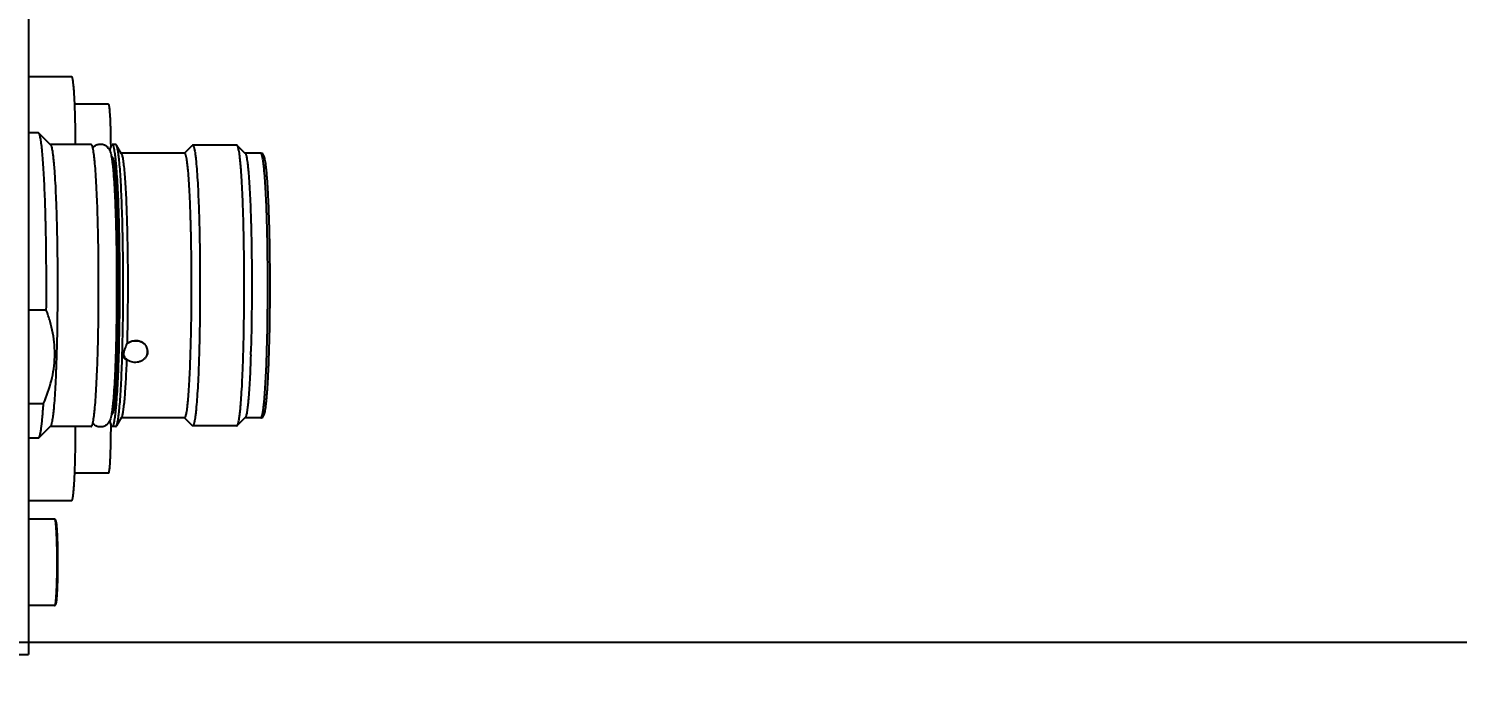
# Model space of a CAD drawing. Header units: millimetres. Extents: x 5828 to 6704, y 123 to 421.
# Drawn here: x 6440.18 to 6447.92, y 299.63 to 303.21 of the extents above; entities that cross this region are included whole.
import ezdxf

# ---------------------------------------------------------------- set-up
doc = ezdxf.new("R2010")
doc.units = ezdxf.units.MM
doc.layers.add('外形图', color=7, linetype='Continuous')
doc.layers.add('尺寸标注', color=7, linetype='Continuous')
doc.styles.add('微软雅黑', font='msyh.ttc', dxfattribs={"height": 1.5})
doc.dimstyles.new('尺寸标注_1_15比例', dxfattribs={"dimtxt": 1.5, "dimasz": 1.25, "dimexe": 0.5, "dimexo": 0.4, "dimgap": 0.5, "dimtad": 1, "dimdec": 1, "dimlfac": 15, "dimdsep": 46, "dimtxsty": '微软雅黑', "dimcen": 0.09, "dimadec": 0, "dimazin": 0, "dimtp": 0.01, "dimtm": 0.01, "dimtfac": 1, "dimtdec": 1, "dimtofl": 0, "dimtmove": 0, "dimatfit": 3, "dimfxl": 1, "dimtolj": 1, "dimarcsym": 0})

# ---------------------------------------------------------------- blocks, each defined once
blk = doc.blocks.new('*D773')
at = {"layer": 'Defpoints', "color": 0}
for p in [(6427.2498, 307.0871), (6427.2498, 299.8871), (6451.6761, 299.8871)]:
    blk.add_point(p, dxfattribs=at)
at = {"layer": '尺寸标注', "color": 0, "lineweight": -2}
for p, q in [((6451.6761, 307.0871), (6451.6761, 319.3456)), ((6427.6498, 307.0871), (6452.1761, 307.0871)), ((6451.6761, 305.8371), (6451.6761, 301.1371)), ((6427.6498, 299.8871), (6452.1761, 299.8871))]:
    blk.add_line(p, q, dxfattribs=at)
at = {"layer": '尺寸标注', "color": 0}
for points in [[(6451.8844, 305.8371), (6451.4677, 305.8371), (6451.6761, 307.0871)], [(6451.4677, 301.1371), (6451.8844, 301.1371), (6451.6761, 299.8871)]]:
    blk.add_solid(points, dxfattribs=at)
at = {"layer": '尺寸标注', "color": 0, "insert": (6450.3965, 314.5562), "char_height": 1.5, "attachment_point": 5, "rotation": 90, "style": '微软雅黑'}
blk.add_mtext('\\A1;\\A1;108±0.05', dxfattribs=at)
blk = doc.blocks.new('*D774')
at = {"layer": 'Defpoints', "color": 0}
for p in [(6436.4498, 308.0871), (6436.4498, 298.8871), (6458.2523, 298.8871)]:
    blk.add_point(p, dxfattribs=at)
at = {"layer": '尺寸标注', "color": 0, "lineweight": -2}
for p, q in [((6436.8498, 308.0871), (6458.7523, 308.0871)), ((6458.2523, 306.8371), (6458.2523, 300.1371)), ((6436.8498, 298.8871), (6458.7523, 298.8871))]:
    blk.add_line(p, q, dxfattribs=at)
at = {"layer": '尺寸标注', "color": 0}
for points in [[(6458.4607, 306.8371), (6458.044, 306.8371), (6458.2523, 308.0871)], [(6458.044, 300.1371), (6458.4607, 300.1371), (6458.2523, 298.8871)]]:
    blk.add_solid(points, dxfattribs=at)
at = {"layer": '尺寸标注', "color": 0, "insert": (6456.9733, 303.4871), "char_height": 1.5, "attachment_point": 5, "rotation": 90, "style": '微软雅黑'}
blk.add_mtext('\\A1;138', dxfattribs=at)

msp = doc.modelspace()

# ---------------------------------------------------------------- linework, layer by layer
at = {"layer": '外形图', "color": 7, "linetype": 'Continuous'}
for p, q in [((6440.1832, 307.1537), (6440.1832, 299.8204)), ((6440.1832, 302.9537), (6440.4152, 302.9537)), ((6440.6149, 302.8037), (6440.4315, 302.8037)), ((6440.2366, 302.6471), (6440.1832, 302.6471)), ((6440.3019, 302.5827), (6440.2389, 302.6459)), ((6440.5229, 302.5837), (6440.3009, 302.5837)), ((6440.656, 302.5837), (6440.636, 302.5837)), ((6440.6863, 302.5341), (6440.6596, 302.5806)), ((6441.0288, 302.5371), (6440.6846, 302.5371)), ((6441.0279, 302.5371), (6441.07, 302.5794)), ((6441.3118, 302.5804), (6441.0721, 302.5804)), ((6441.357, 302.5361), (6441.3139, 302.5794)), ((6441.4416, 302.5371), (6441.356, 302.5371)), ((6440.636, 302.5171), (6440.6325, 302.5171)), ((6440.2793, 301.6867), (6440.1832, 301.6867)), ((6440.6923, 301.4999), (6440.6924, 301.5044)), ((6440.7161, 301.505), (6440.7161, 301.5034)), ((6440.8213, 301.4895), (6440.8228, 301.4895)), ((6440.8283, 301.4621), (6440.8281, 301.4681)), ((6441.1067, 301.4446), (6441.1066, 301.4404)), ((6441.3462, 301.4404), (6441.3464, 301.4446)), ((6440.7136, 301.4214), (6440.7135, 301.4198)), ((6440.8212, 301.4354), (6440.8197, 301.4354)), ((6440.1832, 301.1808), (6440.264, 301.1808)), ((6440.3019, 301.0581), (6440.2389, 300.9949)), ((6440.5229, 301.0571), (6440.3009, 301.0571)), ((6440.636, 301.1237), (6440.6325, 301.1237)), ((6440.656, 301.0571), (6440.636, 301.0571)), ((6440.6863, 301.1067), (6440.6596, 301.0602)), ((6441.0288, 301.1037), (6440.6846, 301.1037)), ((6441.0279, 301.1037), (6441.07, 301.0614)), ((6441.3118, 301.0604), (6441.0721, 301.0604)), ((6441.357, 301.1047), (6441.3139, 301.0614)), ((6441.4416, 301.1037), (6441.356, 301.1037)), ((6440.2366, 300.9937), (6440.1832, 300.9937)), ((6440.6149, 300.8037), (6440.4315, 300.8037)), ((6440.4152, 300.6537), (6440.1832, 300.6537)), ((6440.3239, 300.5537), (6440.1832, 300.5537)), ((6440.3239, 300.0871), (6440.1832, 300.0871)), ((6437.3831, 299.8204), (6440.1832, 299.8204))]:
    msp.add_line(p, q, dxfattribs=at)
for centre, radius, start, end in [((6430.6071, 301.743), 10.0881, 358.2714, 358.61885), ((6440.7457, 301.4611), 0.0506, 195.24039, 197.84371), ((6440.7459, 301.4611), 0.0508, 197.84287, 198.62159), ((6440.9324, 301.3847), 0.2476, 150.66851, 150.9276), ((6440.7755, 301.4627), 0.0544, 29.51105, 30.36317), ((6440.7729, 301.4617), 0.0571, 29.04009, 29.83751), ((6432.4157, 301.7232), 8.6495, 358.15366, 358.26998), ((6432.6696, 301.7255), 8.7219, 358.15415, 358.2695), ((6432.9034, 301.7209), 8.5746, 358.11936, 358.27048), ((6440.7739, 301.4656), 0.0549, 326.55069, 327.34782)]:
    msp.add_arc(centre, radius, start, end, dxfattribs=at)
for points, knots in [([(6440.4152, 302.9537), (6440.4155, 302.9537), (6440.4161, 302.9534), (6440.4167, 302.9527), (6440.4174, 302.9516), (6440.4182, 302.9496), (6440.4192, 302.9465), (6440.4201, 302.9426), (6440.4211, 302.9378), (6440.422, 302.9323), (6440.4233, 302.9232), (6440.4248, 302.9098), (6440.4265, 302.8915), (6440.428, 302.8702), (6440.4295, 302.8461), (6440.4309, 302.8196), (6440.4326, 302.7797), (6440.4342, 302.7254), (6440.4355, 302.6562), (6440.436, 302.6083), (6440.4361, 302.5837)], [0, 0, 0, 0, 0.002879, 0.004848, 0.007283, 0.013697, 0.022282, 0.033083, 0.046109, 0.061349, 0.07878, 0.120087, 0.169706, 0.227226, 0.292157, 0.363941, 0.441958, 0.613935, 0.802128, 1, 1, 1, 1]), ([(6440.6149, 302.8037), (6440.6151, 302.8037), (6440.6155, 302.8035), (6440.6159, 302.8031), (6440.6163, 302.8024), (6440.6168, 302.8011), (6440.6174, 302.7991), (6440.618, 302.7966), (6440.6186, 302.7936), (6440.6192, 302.79), (6440.62, 302.7842), (6440.621, 302.7756), (6440.622, 302.7639), (6440.623, 302.7503), (6440.624, 302.7349), (6440.6248, 302.7179), (6440.6259, 302.6925), (6440.6269, 302.6579), (6440.6277, 302.6139), (6440.6279, 302.5835), (6440.628, 302.5679)], [0, 0, 0, 0, 0.002864, 0.004832, 0.007271, 0.013702, 0.022319, 0.033163, 0.046243, 0.061546, 0.079049, 0.120518, 0.170319, 0.228024, 0.293131, 0.365067, 0.443194, 0.615194, 0.803024, 1, 1, 1, 1]), ([(6440.2389, 302.6459), (6440.2385, 302.6463), (6440.2378, 302.6468), (6440.237, 302.6471), (6440.2366, 302.6471)], [0, 0, 0, 0, 0.54807, 1, 1, 1, 1]), ([(6440.2793, 301.6867), (6440.2798, 301.7444), (6440.2801, 301.8592), (6440.279, 302.0016), (6440.2771, 302.1127), (6440.2753, 302.1919), (6440.2731, 302.2669), (6440.2705, 302.337), (6440.2675, 302.4014), (6440.2642, 302.4594), (6440.2606, 302.5104), (6440.2567, 302.5538), (6440.2532, 302.5849), (6440.2502, 302.6057), (6440.248, 302.6181), (6440.2459, 302.6282), (6440.2437, 302.6362), (6440.2418, 302.6414), (6440.2401, 302.6444), (6440.2393, 302.6455), (6440.2389, 302.6459)], [0, 0, 0, 0, 0.179901, 0.358005, 0.443931, 0.526505, 0.604819, 0.678015, 0.745291, 0.805911, 0.859217, 0.904634, 0.941684, 0.956952, 0.970002, 0.980812, 0.989378, 0.995729, 0.998109, 1, 1, 1, 1]), ([(6440.3019, 302.5827), (6440.3024, 302.5822), (6440.3034, 302.5809), (6440.3046, 302.5784), (6440.3059, 302.5752), (6440.3076, 302.5694), (6440.3098, 302.5602), (6440.3122, 302.5469), (6440.3145, 302.5307), (6440.3168, 302.5116), (6440.3191, 302.4897), (6440.3213, 302.4651), (6440.3234, 302.4378), (6440.3261, 302.3966), (6440.3293, 302.3394), (6440.3325, 302.2646), (6440.3351, 302.1826), (6440.3372, 302.0948), (6440.3387, 302.0024), (6440.3396, 301.9072), (6440.34, 301.7787), (6440.3388, 301.6224), (6440.3362, 301.4985), (6440.3344, 301.4387)], [0, 0, 0, 0, 0.001826, 0.004223, 0.007232, 0.010871, 0.020067, 0.031828, 0.046129, 0.062927, 0.082159, 0.103753, 0.127624, 0.153679, 0.211911, 0.277517, 0.349436, 0.426505, 0.507475, 0.591035, 0.675828, 0.843616, 1, 1, 1, 1]), ([(6440.5575, 301.4387), (6440.5593, 301.5001), (6440.5613, 301.5941), (6440.5626, 301.7213), (6440.5629, 301.8204), (6440.5626, 301.9195), (6440.5616, 302.0168), (6440.5599, 302.1109), (6440.5577, 302.1999), (6440.5548, 302.2825), (6440.5514, 302.3571), (6440.5476, 302.4226), (6440.5439, 302.4709), (6440.5407, 302.5041), (6440.5383, 302.5247), (6440.5359, 302.5422), (6440.5338, 302.5549), (6440.532, 302.5635), (6440.5308, 302.5688), (6440.5295, 302.5733), (6440.5282, 302.577), (6440.5269, 302.5799), (6440.5257, 302.582), (6440.5244, 302.5833), (6440.5233, 302.5837), (6440.5229, 302.5837)], [0, 0, 0, 0, 0.160262, 0.245496, 0.332209, 0.418922, 0.504156, 0.586456, 0.664419, 0.736717, 0.80212, 0.859518, 0.907944, 0.928535, 0.946596, 0.962056, 0.974862, 0.980258, 0.984981, 0.98903, 0.992413, 0.995142, 0.99725, 0.998808, 1, 1, 1, 1]), ([(6440.5312, 302.5666), (6440.5343, 302.5706), (6440.5426, 302.5786), (6440.5593, 302.5866), (6440.5794, 302.588), (6440.5977, 302.5819), (6440.6107, 302.5717), (6440.6201, 302.5593), (6440.626, 302.5457), (6440.63, 302.5304), (6440.6331, 302.5146), (6440.6358, 302.4967), (6440.6383, 302.476), (6440.6408, 302.4525), (6440.644, 302.4155), (6440.6476, 302.3623), (6440.6513, 302.291), (6440.6544, 302.2106), (6440.657, 302.1225), (6440.6588, 302.0286), (6440.66, 301.9305), (6440.6604, 301.8303), (6440.6601, 301.7299), (6440.6591, 301.6313), (6440.6574, 301.5364), (6440.6557, 301.4746), (6440.6548, 301.4446)], [0, 0, 0, 0, 0.012464, 0.027873, 0.044478, 0.060522, 0.074176, 0.084411, 0.098423, 0.110309, 0.123135, 0.137863, 0.154833, 0.174158, 0.195847, 0.246103, 0.304885, 0.371161, 0.443689, 0.521075, 0.601817, 0.684336, 0.767014, 0.848232, 0.926401, 1, 1, 1, 1]), ([(6440.6242, 302.5494), (6440.6247, 302.5521), (6440.6255, 302.5571), (6440.627, 302.5641), (6440.6284, 302.57), (6440.6299, 302.5748), (6440.6312, 302.5782), (6440.6322, 302.5803), (6440.6334, 302.5822), (6440.6348, 302.5837), (6440.636, 302.5837)], [0, 0, 0, 0, 0.218347, 0.409255, 0.572657, 0.708646, 0.817598, 0.862229, 0.900564, 1, 1, 1, 1]), ([(6440.636, 302.5837), (6440.6365, 302.5837), (6440.6375, 302.5833), (6440.6388, 302.582), (6440.6401, 302.5799), (6440.6414, 302.577), (6440.6427, 302.5733), (6440.6439, 302.5688), (6440.6452, 302.5635), (6440.647, 302.5549), (6440.6491, 302.5422), (6440.6515, 302.5247), (6440.6539, 302.5041), (6440.6571, 302.4709), (6440.6608, 302.4226), (6440.6646, 302.3571), (6440.668, 302.2825), (6440.6708, 302.1999), (6440.6731, 302.1109), (6440.6748, 302.0168), (6440.6758, 301.9195), (6440.6761, 301.8204), (6440.6758, 301.7213), (6440.6745, 301.5941), (6440.6725, 301.5001), (6440.6706, 301.4387)], [0, 0, 0, 0, 0.001192, 0.00275, 0.004858, 0.007587, 0.01097, 0.015019, 0.019742, 0.025138, 0.037944, 0.053404, 0.071465, 0.092056, 0.140482, 0.19788, 0.263283, 0.335581, 0.413544, 0.495844, 0.581078, 0.667791, 0.754504, 0.839738, 1, 1, 1, 1]), ([(6440.6596, 302.5806), (6440.6594, 302.5811), (6440.6588, 302.5819), (6440.6579, 302.5829), (6440.657, 302.5836), (6440.6563, 302.5837), (6440.656, 302.5837)], [0, 0, 0, 0, 0.329812, 0.59756, 0.814182, 1, 1, 1, 1]), ([(6440.6924, 301.5044), (6440.6938, 301.562), (6440.6957, 301.68), (6440.6963, 301.8577), (6440.695, 302.0062), (6440.6928, 302.1214), (6440.6907, 302.2022), (6440.6881, 302.2776), (6440.6851, 302.3465), (6440.6817, 302.4079), (6440.6779, 302.461), (6440.6744, 302.4997), (6440.6713, 302.5259), (6440.6691, 302.5419), (6440.6669, 302.5553), (6440.6646, 302.5661), (6440.6626, 302.5735), (6440.6609, 302.578), (6440.6601, 302.5798), (6440.6596, 302.5806)], [0, 0, 0, 0, 0.16043, 0.32834, 0.494263, 0.573537, 0.648845, 0.719124, 0.783382, 0.840715, 0.89032, 0.93151, 0.948772, 0.963733, 0.976351, 0.986597, 0.994464, 0.997517, 1, 1, 1, 1]), ([(6440.6863, 302.5341), (6440.6867, 302.5334), (6440.6876, 302.5317), (6440.6892, 302.5273), (6440.6911, 302.5203), (6440.6932, 302.5099), (6440.6954, 302.497), (6440.6974, 302.4816), (6440.7003, 302.4564), (6440.7037, 302.4192), (6440.7073, 302.368), (6440.7105, 302.309), (6440.7133, 302.2427), (6440.7158, 302.1703), (6440.7177, 302.0928), (6440.7197, 301.9826), (6440.7208, 301.841), (6440.72, 301.6722), (6440.718, 301.5604), (6440.7166, 301.506)], [0, 0, 0, 0, 0.002479, 0.005535, 0.013428, 0.023727, 0.036424, 0.051488, 0.068874, 0.11037, 0.160339, 0.218067, 0.282722, 0.353368, 0.42898, 0.508459, 0.674353, 0.84143, 1, 1, 1, 1]), ([(6441.0613, 301.4621), (6441.0631, 301.5197), (6441.0655, 301.6391), (6441.0666, 301.7898), (6441.0661, 301.9134), (6441.0652, 302.0048), (6441.0636, 302.0931), (6441.0615, 302.1767), (6441.0588, 302.2542), (6441.0557, 302.3243), (6441.0521, 302.3858), (6441.0486, 302.4311), (6441.0456, 302.4623), (6441.0434, 302.4816), (6441.0411, 302.4981), (6441.0391, 302.51), (6441.0374, 302.5181), (6441.0362, 302.5231), (6441.0351, 302.5273), (6441.0339, 302.5307), (6441.0327, 302.5334), (6441.0315, 302.5354), (6441.0303, 302.5367), (6441.0293, 302.5371), (6441.0288, 302.5371)], [0, 0, 0, 0, 0.160262, 0.332208, 0.418921, 0.504155, 0.586455, 0.664418, 0.736716, 0.802119, 0.859517, 0.907944, 0.928535, 0.946595, 0.962056, 0.974862, 0.980258, 0.98498, 0.98903, 0.992412, 0.995142, 0.99725, 0.998808, 1, 1, 1, 1]), ([(6441.07, 302.5794), (6441.0703, 302.5797), (6441.071, 302.5802), (6441.0718, 302.5804), (6441.0721, 302.5804)], [0, 0, 0, 0, 0.548072, 1, 1, 1, 1]), ([(6441.0721, 302.5804), (6441.0726, 302.5804), (6441.0736, 302.58), (6441.0749, 302.5787), (6441.0762, 302.5766), (6441.0774, 302.5737), (6441.0787, 302.5701), (6441.0799, 302.5656), (6441.0812, 302.5604), (6441.083, 302.5519), (6441.0851, 302.5393), (6441.0875, 302.5219), (6441.0898, 302.5015), (6441.093, 302.4687), (6441.0967, 302.4209), (6441.1005, 302.3561), (6441.1038, 302.2821), (6441.1067, 302.2003), (6441.109, 302.1121), (6441.1106, 302.0189), (6441.1116, 301.9223), (6441.112, 301.824), (6441.1117, 301.7256), (6441.1104, 301.5992), (6441.1085, 301.5057), (6441.1067, 301.4446)], [0, 0, 0, 0, 0.001192, 0.00275, 0.004854, 0.007578, 0.010954, 0.014995, 0.019707, 0.025091, 0.037868, 0.053295, 0.071316, 0.091863, 0.140191, 0.197483, 0.262779, 0.334979, 0.412861, 0.495108, 0.580324, 0.667066, 0.753862, 0.83924, 1, 1, 1, 1]), ([(6441.3139, 302.5794), (6441.3136, 302.5797), (6441.3129, 302.5802), (6441.3121, 302.5804), (6441.3118, 302.5804)], [0, 0, 0, 0, 0.548073, 1, 1, 1, 1]), ([(6441.3464, 301.4446), (6441.3481, 301.5041), (6441.3507, 301.6272), (6441.3518, 301.7825), (6441.3514, 301.9101), (6441.3505, 302.0046), (6441.349, 302.0961), (6441.3469, 302.1832), (6441.3442, 302.2644), (6441.341, 302.3384), (6441.3379, 302.3951), (6441.3352, 302.4359), (6441.3331, 302.4629), (6441.3309, 302.4873), (6441.3287, 302.509), (6441.3264, 302.5279), (6441.324, 302.544), (6441.3217, 302.5571), (6441.3195, 302.5662), (6441.3178, 302.5719), (6441.3165, 302.5751), (6441.3153, 302.5776), (6441.3144, 302.5789), (6441.3139, 302.5794)], [0, 0, 0, 0, 0.156862, 0.324869, 0.40969, 0.493233, 0.574153, 0.651144, 0.722969, 0.788472, 0.846602, 0.872608, 0.896433, 0.917985, 0.937179, 0.953944, 0.968218, 0.979958, 0.989138, 0.992772, 0.995778, 0.998173, 1, 1, 1, 1]), ([(6441.357, 302.5361), (6441.3575, 302.5356), (6441.3584, 302.5344), (6441.3595, 302.532), (6441.3607, 302.529), (6441.3624, 302.5236), (6441.3644, 302.515), (6441.3666, 302.5025), (6441.3689, 302.4873), (6441.371, 302.4694), (6441.3731, 302.4488), (6441.376, 302.4164), (6441.3793, 302.3699), (6441.3827, 302.3076), (6441.3857, 302.2375), (6441.3882, 302.1605), (6441.3902, 302.078), (6441.3916, 301.9913), (6441.3924, 301.9018), (6441.3927, 301.7812), (6441.3917, 301.6345), (6441.3892, 301.5182), (6441.3875, 301.4621)], [0, 0, 0, 0, 0.001826, 0.004223, 0.007232, 0.010871, 0.020067, 0.031828, 0.046129, 0.062927, 0.082159, 0.103753, 0.153678, 0.211911, 0.277516, 0.349435, 0.426504, 0.507475, 0.591034, 0.675828, 0.843616, 1, 1, 1, 1]), ([(6441.4868, 301.4683), (6441.4885, 301.5251), (6441.491, 301.6427), (6441.492, 301.7911), (6441.4915, 301.9129), (6441.4906, 302.0029), (6441.4891, 302.0898), (6441.4869, 302.1721), (6441.4843, 302.2483), (6441.4816, 302.3075), (6441.4792, 302.3508), (6441.4773, 302.38), (6441.4753, 302.4068), (6441.4733, 302.4312), (6441.4712, 302.4529), (6441.469, 302.4721), (6441.4667, 302.4885), (6441.4643, 302.5023), (6441.4618, 302.5136), (6441.4594, 302.5216), (6441.4568, 302.5272), (6441.454, 302.5314), (6441.4502, 302.5347), (6441.4458, 302.5367), (6441.443, 302.5371), (6441.4416, 302.5371)], [0, 0, 0, 0, 0.157709, 0.326886, 0.412183, 0.496005, 0.57692, 0.653544, 0.724574, 0.788807, 0.818034, 0.84517, 0.870107, 0.892748, 0.913013, 0.930839, 0.946195, 0.959096, 0.969666, 0.978329, 0.982339, 0.986706, 0.992367, 0.995993, 1, 1, 1, 1]), ([(6441.4741, 301.4621), (6441.4758, 301.5197), (6441.4783, 301.6391), (6441.4793, 301.7898), (6441.4789, 301.9134), (6441.478, 302.0048), (6441.4764, 302.0931), (6441.4743, 302.1767), (6441.4716, 302.2542), (6441.4684, 302.3243), (6441.4648, 302.3858), (6441.4614, 302.4311), (6441.4583, 302.4623), (6441.4561, 302.4816), (6441.4539, 302.4981), (6441.4519, 302.51), (6441.4502, 302.5181), (6441.449, 302.5231), (6441.4478, 302.5273), (6441.4466, 302.5307), (6441.4454, 302.5334), (6441.4442, 302.5354), (6441.443, 302.5367), (6441.442, 302.5371), (6441.4416, 302.5371)], [0, 0, 0, 0, 0.160262, 0.332208, 0.418921, 0.504155, 0.586455, 0.664418, 0.736716, 0.802119, 0.859517, 0.907944, 0.928535, 0.946595, 0.962056, 0.974862, 0.980258, 0.98498, 0.98903, 0.992412, 0.995142, 0.99725, 0.998808, 1, 1, 1, 1]), ([(6440.6676, 301.4721), (6440.6693, 301.5281), (6440.6717, 301.6442), (6440.6727, 301.7906), (6440.6723, 301.9108), (6440.6714, 301.9997), (6440.6699, 302.0855), (6440.6678, 302.1668), (6440.6652, 302.2421), (6440.6621, 302.3102), (6440.6586, 302.37), (6440.6553, 302.4141), (6440.6523, 302.4443), (6440.6502, 302.4631), (6440.648, 302.4792), (6440.646, 302.4908), (6440.6444, 302.4986), (6440.6432, 302.5035), (6440.6421, 302.5076), (6440.6409, 302.5109), (6440.6398, 302.5135), (6440.6386, 302.5155), (6440.6374, 302.5167), (6440.6365, 302.5171), (6440.636, 302.5171)], [0, 0, 0, 0, 0.160262, 0.332208, 0.418921, 0.504155, 0.586455, 0.664418, 0.736716, 0.802119, 0.859517, 0.907944, 0.928535, 0.946595, 0.962056, 0.974862, 0.980258, 0.98498, 0.98903, 0.992412, 0.995142, 0.99725, 0.998808, 1, 1, 1, 1]), ([(6440.3249, 301.4337), (6440.3256, 301.4552), (6440.3244, 301.4983), (6440.3158, 301.5624), (6440.3007, 301.6255), (6440.2869, 301.6665), (6440.2793, 301.6867)], [0, 0, 0, 0, 0.249495, 0.498923, 0.748943, 1, 1, 1, 1]), ([(6440.7161, 301.505), (6440.72, 301.5082), (6440.7286, 301.5137), (6440.7431, 301.5192), (6440.7586, 301.5217), (6440.7742, 301.5211), (6440.7892, 301.5174), (6440.8027, 301.5109), (6440.8142, 301.5018), (6440.8201, 301.4942), (6440.8224, 301.4902)], [0, 0, 0, 0, 0.125161, 0.253204, 0.382691, 0.511932, 0.639279, 0.763421, 0.883637, 1, 1, 1, 1]), ([(6440.7166, 301.506), (6440.7205, 301.5092), (6440.7291, 301.5148), (6440.7436, 301.5204), (6440.759, 301.5229), (6440.7745, 301.5222), (6440.7894, 301.5183), (6440.8029, 301.5115), (6440.8142, 301.502), (6440.8201, 301.4943), (6440.8224, 301.4901)], [0, 0, 0, 0, 0.125551, 0.253186, 0.381712, 0.509926, 0.636699, 0.761057, 0.882273, 1, 1, 1, 1]), ([(6440.6548, 301.4446), (6440.6539, 301.4164), (6440.6519, 301.3632), (6440.6482, 301.2886), (6440.6446, 301.2328), (6440.6413, 301.1939), (6440.6388, 301.1692), (6440.6363, 301.1476), (6440.6335, 301.1288), (6440.6305, 301.1123), (6440.6265, 301.0967), (6440.6209, 301.083), (6440.612, 301.0704), (6440.5993, 301.0598), (6440.581, 301.053), (6440.5604, 301.0539), (6440.5431, 301.0618), (6440.5345, 301.07), (6440.5312, 301.0741)], [0, 0, 0, 0, 0.17972, 0.33956, 0.47653, 0.535721, 0.588484, 0.634807, 0.674935, 0.709675, 0.741365, 0.777545, 0.803605, 0.838913, 0.881208, 0.925425, 0.966658, 1, 1, 1, 1]), ([(6440.636, 301.1237), (6440.6365, 301.1237), (6440.6374, 301.1241), (6440.6386, 301.1253), (6440.6398, 301.1273), (6440.6409, 301.1299), (6440.6421, 301.1333), (6440.6432, 301.1373), (6440.6444, 301.1422), (6440.646, 301.15), (6440.648, 301.1616), (6440.6502, 301.1777), (6440.6523, 301.1965), (6440.6553, 301.2268), (6440.6586, 301.2708), (6440.6621, 301.3306), (6440.6652, 301.3987), (6440.6669, 301.4468), (6440.6676, 301.4721)], [0, 0, 0, 0, 0.003552, 0.008196, 0.014477, 0.02261, 0.03269, 0.044757, 0.058829, 0.074909, 0.113069, 0.159141, 0.21296, 0.274319, 0.418624, 0.589666, 0.78456, 1, 1, 1, 1]), ([(6440.7161, 301.5034), (6440.7113, 301.4945), (6440.7047, 301.4802), (6440.6993, 301.4627), (6440.6973, 301.4522), (6440.6968, 301.447), (6440.6967, 301.4445)], [0, 0, 0, 0, 0.488095, 0.750057, 0.879274, 1, 1, 1, 1]), ([(6440.6967, 301.4445), (6440.6967, 301.444), (6440.6967, 301.4421), (6440.6968, 301.4402), (6440.6969, 301.4388)], [0, 0, 0, 0, 0.262585, 1, 1, 1, 1]), ([(6440.7136, 301.4214), (6440.71, 301.4246), (6440.7036, 301.4318), (6440.6992, 301.4404), (6440.6977, 301.4449)], [0, 0, 0, 0, 0.507335, 1, 1, 1, 1]), ([(6440.8281, 301.4681), (6440.8286, 301.4625), (6440.8276, 301.4509), (6440.8228, 301.4402), (6440.8197, 301.4354)], [0, 0, 0, 0, 0.493381, 1, 1, 1, 1]), ([(6440.8201, 301.436), (6440.8226, 301.4399), (6440.8266, 301.4483), (6440.8282, 301.4575), (6440.8283, 301.4621)], [0, 0, 0, 0, 0.503734, 1, 1, 1, 1]), ([(6440.8281, 301.4681), (6440.8278, 301.4718), (6440.8263, 301.4792), (6440.8232, 301.4862), (6440.8213, 301.4895)], [0, 0, 0, 0, 0.495326, 1, 1, 1, 1]), ([(6441.0288, 301.1037), (6441.0293, 301.1037), (6441.0302, 301.1041), (6441.0314, 301.1053), (6441.0326, 301.1072), (6441.0343, 301.111), (6441.0363, 301.1176), (6441.0381, 301.1255), (6441.0395, 301.1332), (6441.0411, 301.1427), (6441.043, 301.1563), (6441.0452, 301.1746), (6441.0481, 301.2042), (6441.0515, 301.2472), (6441.0551, 301.3057), (6441.0582, 301.3725), (6441.06, 301.4197), (6441.0608, 301.4445)], [0, 0, 0, 0, 0.003623, 0.008311, 0.014609, 0.022738, 0.044818, 0.074858, 0.092873, 0.112874, 0.158774, 0.212409, 0.273586, 0.417595, 0.58855, 0.783728, 1, 1, 1, 1]), ([(6441.387, 301.4445), (6441.3862, 301.4209), (6441.3846, 301.3759), (6441.3816, 301.3119), (6441.3783, 301.2554), (6441.3751, 301.2133), (6441.3723, 301.1839), (6441.3703, 301.1653), (6441.3682, 301.1491), (6441.3661, 301.1353), (6441.364, 301.124), (6441.3621, 301.1162), (6441.3605, 301.1112), (6441.3594, 301.1085), (6441.3583, 301.1063), (6441.3575, 301.1052), (6441.357, 301.1047)], [0, 0, 0, 0, 0.206968, 0.394986, 0.561341, 0.703646, 0.765135, 0.819889, 0.867723, 0.908487, 0.942071, 0.968424, 0.978903, 0.987612, 0.994605, 1, 1, 1, 1]), ([(6441.4416, 301.1037), (6441.443, 301.1037), (6441.4458, 301.1041), (6441.4503, 301.1061), (6441.454, 301.1094), (6441.4568, 301.1137), (6441.4594, 301.1193), (6441.4619, 301.1273), (6441.4644, 301.1387), (6441.4667, 301.1525), (6441.469, 301.169), (6441.4712, 301.1882), (6441.4733, 301.2101), (6441.4754, 301.2345), (6441.4774, 301.2615), (6441.4792, 301.2908), (6441.4817, 301.3344), (6441.4843, 301.3938), (6441.486, 301.4427), (6441.4868, 301.4683)], [0, 0, 0, 0, 0.011546, 0.021986, 0.038275, 0.050845, 0.062398, 0.087386, 0.117896, 0.155146, 0.199488, 0.250966, 0.309484, 0.374863, 0.446867, 0.525216, 0.609593, 0.79501, 1, 1, 1, 1]), ([(6440.264, 301.1808), (6440.2816, 301.221), (6440.3037, 301.2832), (6440.3205, 301.3689), (6440.3242, 301.4122), (6440.3249, 301.4337)], [0, 0, 0, 0, 0.503532, 0.752517, 1, 1, 1, 1]), ([(6440.3344, 301.4387), (6440.3336, 301.4124), (6440.3319, 301.362), (6440.3287, 301.2905), (6440.3251, 301.2271), (6440.3217, 301.1799), (6440.3187, 301.1469), (6440.3165, 301.126), (6440.3142, 301.1078), (6440.3119, 301.0923), (6440.3096, 301.0796), (6440.3075, 301.0709), (6440.3058, 301.0654), (6440.3045, 301.0623), (6440.3033, 301.0599), (6440.3024, 301.0586), (6440.3019, 301.0581)], [0, 0, 0, 0, 0.206387, 0.394276, 0.560788, 0.703387, 0.765034, 0.819932, 0.867885, 0.908731, 0.942348, 0.968677, 0.97912, 0.987774, 0.994695, 1, 1, 1, 1]), ([(6440.5229, 301.0571), (6440.5233, 301.0571), (6440.5244, 301.0575), (6440.5257, 301.0588), (6440.5269, 301.0609), (6440.5282, 301.0638), (6440.5295, 301.0675), (6440.5308, 301.072), (6440.532, 301.0773), (6440.5338, 301.0859), (6440.5359, 301.0986), (6440.5383, 301.1162), (6440.5407, 301.1367), (6440.5439, 301.1699), (6440.5476, 301.2182), (6440.5514, 301.2837), (6440.5548, 301.3583), (6440.5566, 301.4111), (6440.5575, 301.4387)], [0, 0, 0, 0, 0.003552, 0.008196, 0.014477, 0.022611, 0.03269, 0.044757, 0.058829, 0.07491, 0.11307, 0.159141, 0.212961, 0.27432, 0.418625, 0.589666, 0.78456, 1, 1, 1, 1]), ([(6440.6706, 301.4387), (6440.6698, 301.4111), (6440.668, 301.3583), (6440.6646, 301.2837), (6440.6608, 301.2182), (6440.6571, 301.1699), (6440.6539, 301.1367), (6440.6515, 301.1162), (6440.6491, 301.0986), (6440.647, 301.0859), (6440.6452, 301.0773), (6440.6439, 301.072), (6440.6427, 301.0675), (6440.6414, 301.0638), (6440.6401, 301.0609), (6440.6388, 301.0588), (6440.6375, 301.0575), (6440.6365, 301.0571), (6440.636, 301.0571)], [0, 0, 0, 0, 0.21544, 0.410334, 0.581375, 0.72568, 0.787039, 0.840859, 0.88693, 0.92509, 0.941171, 0.955243, 0.96731, 0.977389, 0.985523, 0.991804, 0.996448, 1, 1, 1, 1]), ([(6440.6596, 301.0602), (6440.6601, 301.061), (6440.6609, 301.0628), (6440.6626, 301.0673), (6440.6647, 301.0747), (6440.6669, 301.0856), (6440.6692, 301.0991), (6440.6714, 301.1151), (6440.6744, 301.1415), (6440.678, 301.1804), (6440.6817, 301.2338), (6440.6852, 301.2955), (6440.6882, 301.3648), (6440.6898, 301.4134), (6440.6906, 301.4387)], [0, 0, 0, 0, 0.007058, 0.015743, 0.038132, 0.067302, 0.103234, 0.145846, 0.195011, 0.312339, 0.453633, 0.616923, 0.799909, 1, 1, 1, 1]), ([(6440.714, 301.4194), (6440.7133, 301.3984), (6440.7117, 301.3581), (6440.7089, 301.3008), (6440.7057, 301.2499), (6440.7024, 301.206), (6440.6992, 301.174), (6440.6965, 301.1523), (6440.6946, 301.1391), (6440.6927, 301.1279), (6440.6907, 301.1189), (6440.6887, 301.112), (6440.6872, 301.1082), (6440.6863, 301.1067)], [0, 0, 0, 0, 0.201011, 0.38401, 0.546776, 0.687347, 0.804051, 0.853021, 0.895551, 0.931541, 0.960925, 0.983703, 1, 1, 1, 1]), ([(6440.6969, 301.4388), (6440.6971, 301.4371), (6440.6975, 301.434), (6440.6989, 301.4299), (6440.7008, 301.4268), (6440.703, 301.4244), (6440.7054, 301.4228), (6440.7089, 301.4215), (6440.7118, 301.4213), (6440.7136, 301.4214)], [0, 0, 0, 0, 0.187537, 0.343724, 0.475073, 0.589589, 0.694583, 0.795732, 1, 1, 1, 1]), ([(6440.8212, 301.4354), (6440.8186, 301.4313), (6440.8123, 301.4235), (6440.8004, 301.4143), (6440.7864, 301.4076), (6440.7712, 301.4038), (6440.7554, 301.4031), (6440.74, 301.4056), (6440.7257, 301.411), (6440.7173, 301.4166), (6440.7135, 301.4198)], [0, 0, 0, 0, 0.119095, 0.242168, 0.368596, 0.497118, 0.626097, 0.753816, 0.87878, 1, 1, 1, 1]), ([(6441.1066, 301.4404), (6441.1057, 301.4128), (6441.1039, 301.3604), (6441.1006, 301.286), (6441.0967, 301.2209), (6441.0931, 301.1728), (6441.0899, 301.1397), (6441.0875, 301.1192), (6441.0851, 301.1017), (6441.083, 301.0891), (6441.0812, 301.0805), (6441.08, 301.0752), (6441.0787, 301.0708), (6441.0774, 301.0671), (6441.0762, 301.0642), (6441.0749, 301.0622), (6441.0736, 301.0608), (6441.0726, 301.0604), (6441.0721, 301.0604)], [0, 0, 0, 0, 0.21544, 0.410334, 0.581376, 0.725681, 0.78704, 0.840859, 0.886931, 0.925091, 0.941171, 0.955243, 0.96731, 0.97739, 0.985523, 0.991804, 0.996448, 1, 1, 1, 1]), ([(6441.3139, 301.0614), (6441.3143, 301.0619), (6441.3153, 301.0632), (6441.3165, 301.0656), (6441.3177, 301.0687), (6441.3194, 301.0742), (6441.3215, 301.0829), (6441.3238, 301.0955), (6441.3261, 301.1109), (6441.3284, 301.129), (6441.3306, 301.1498), (6441.3335, 301.1827), (6441.337, 301.2297), (6441.3406, 301.2928), (6441.3437, 301.364), (6441.3454, 301.4142), (6441.3462, 301.4404)], [0, 0, 0, 0, 0.005305, 0.012226, 0.02088, 0.031323, 0.057652, 0.091269, 0.132115, 0.180068, 0.234966, 0.296613, 0.439212, 0.605724, 0.793613, 1, 1, 1, 1]), ([(6441.4416, 301.1037), (6441.442, 301.1037), (6441.443, 301.1041), (6441.4441, 301.1053), (6441.4453, 301.1071), (6441.447, 301.1109), (6441.449, 301.1174), (6441.4508, 301.1251), (6441.4522, 301.1327), (6441.4538, 301.142), (6441.4557, 301.1554), (6441.4578, 301.1735), (6441.4607, 301.2026), (6441.4641, 301.245), (6441.4677, 301.3026), (6441.4708, 301.3684), (6441.4726, 301.415), (6441.4734, 301.4395)], [0, 0, 0, 0, 0.003644, 0.008346, 0.01465, 0.022779, 0.044843, 0.074852, 0.092848, 0.112827, 0.158678, 0.212261, 0.273385, 0.417309, 0.588237, 0.783494, 1, 1, 1, 1]), ([(6440.2389, 300.9949), (6440.2395, 300.9956), (6440.2408, 300.9975), (6440.2425, 301.0012), (6440.2441, 301.0062), (6440.2458, 301.0124), (6440.2474, 301.0199), (6440.2498, 301.0324), (6440.2525, 301.051), (6440.2556, 301.077), (6440.2586, 301.1076), (6440.2614, 301.1427), (6440.2632, 301.1676), (6440.264, 301.1808)], [0, 0, 0, 0, 0.015471, 0.036857, 0.064557, 0.098723, 0.139403, 0.186592, 0.300326, 0.439403, 0.603047, 0.79029, 1, 1, 1, 1]), ([(6440.4361, 301.0571), (6440.4361, 301.0309), (6440.4359, 300.9795), (6440.4348, 300.9049), (6440.4332, 300.8459), (6440.4315, 300.8022), (6440.4301, 300.773), (6440.4286, 300.7464), (6440.427, 300.7229), (6440.4253, 300.7026), (6440.4237, 300.6878), (6440.4223, 300.6777), (6440.4214, 300.6714), (6440.4204, 300.6661), (6440.4194, 300.6618), (6440.4184, 300.6584), (6440.4175, 300.6561), (6440.4168, 300.6549), (6440.4162, 300.6541), (6440.4156, 300.6537), (6440.4152, 300.6537)], [0, 0, 0, 0, 0.193655, 0.380129, 0.552203, 0.630732, 0.703226, 0.768986, 0.827379, 0.87785, 0.919928, 0.937697, 0.953237, 0.966518, 0.977525, 0.98626, 0.992763, 0.995217, 0.997184, 1, 1, 1, 1]), ([(6440.628, 301.0731), (6440.628, 301.056), (6440.628, 301.0222), (6440.6274, 300.9728), (6440.6264, 300.9335), (6440.6254, 300.9043), (6440.6246, 300.8846), (6440.6236, 300.8666), (6440.6226, 300.8507), (6440.6215, 300.8369), (6440.6204, 300.8269), (6440.6196, 300.82), (6440.6189, 300.8158), (6440.6183, 300.8122), (6440.6177, 300.8092), (6440.617, 300.8069), (6440.6164, 300.8054), (6440.616, 300.8045), (6440.6156, 300.804), (6440.6152, 300.8037), (6440.6149, 300.8037)], [0, 0, 0, 0, 0.189911, 0.374834, 0.546969, 0.625944, 0.699063, 0.765556, 0.824726, 0.875957, 0.918724, 0.936798, 0.952607, 0.966119, 0.977314, 0.98619, 0.99278, 0.995254, 0.997226, 1, 1, 1, 1]), ([(6440.636, 301.0571), (6440.6348, 301.0571), (6440.6334, 301.0586), (6440.6322, 301.0605), (6440.6312, 301.0627), (6440.6299, 301.066), (6440.6284, 301.0709), (6440.627, 301.0768), (6440.6255, 301.0838), (6440.6246, 301.0888), (6440.6242, 301.0915)], [0, 0, 0, 0, 0.099333, 0.137659, 0.182284, 0.291238, 0.427241, 0.590669, 0.781612, 1, 1, 1, 1]), ([(6440.656, 301.0571), (6440.6563, 301.0571), (6440.657, 301.0572), (6440.6579, 301.0579), (6440.6588, 301.0589), (6440.6594, 301.0597), (6440.6596, 301.0602)], [0, 0, 0, 0, 0.185819, 0.402439, 0.670192, 1, 1, 1, 1]), ([(6441.0721, 301.0604), (6441.0718, 301.0604), (6441.071, 301.0606), (6441.0703, 301.0611), (6441.07, 301.0614)], [0, 0, 0, 0, 0.451927, 1, 1, 1, 1]), ([(6441.3118, 301.0604), (6441.3121, 301.0604), (6441.3129, 301.0606), (6441.3136, 301.0611), (6441.3139, 301.0614)], [0, 0, 0, 0, 0.451928, 1, 1, 1, 1]), ([(6440.2366, 300.9937), (6440.237, 300.9937), (6440.2378, 300.994), (6440.2385, 300.9945), (6440.2389, 300.9949)], [0, 0, 0, 0, 0.451927, 1, 1, 1, 1]), ([(6440.3239, 300.0871), (6440.3248, 300.0871), (6440.3266, 300.0874), (6440.329, 300.0889), (6440.3307, 300.0911), (6440.3319, 300.0936), (6440.3326, 300.0961), (6440.3333, 300.0988), (6440.3341, 300.1033), (6440.3351, 300.1102), (6440.3362, 300.1198), (6440.3376, 300.1362), (6440.3387, 300.155), (6440.3397, 300.176), (6440.3404, 300.1939), (6440.341, 300.2131), (6440.3417, 300.2405), (6440.3423, 300.2764), (6440.3425, 300.3204), (6440.3423, 300.3644), (6440.3417, 300.4003), (6440.341, 300.4277), (6440.3404, 300.4469), (6440.3397, 300.4648), (6440.3387, 300.4858), (6440.3376, 300.5046), (6440.3362, 300.521), (6440.3351, 300.5307), (6440.3341, 300.5375), (6440.3333, 300.542), (6440.3326, 300.5447), (6440.3319, 300.5472), (6440.3307, 300.5497), (6440.329, 300.5519), (6440.3266, 300.5534), (6440.3248, 300.5537), (6440.3239, 300.5537)], [0, 0, 0, 0, 0.00593, 0.010902, 0.017755, 0.022968, 0.028203, 0.034058, 0.040762, 0.057052, 0.077338, 0.101572, 0.161144, 0.19596, 0.233709, 0.274031, 0.31654, 0.406461, 0.500001, 0.593541, 0.683462, 0.72597, 0.766292, 0.804041, 0.838858, 0.898429, 0.922663, 0.942948, 0.959239, 0.965943, 0.971797, 0.977032, 0.982245, 0.989098, 0.99407, 1, 1, 1, 1]), ([(6440.3239, 300.5537), (6440.3241, 300.5537), (6440.3245, 300.5535), (6440.3248, 300.5531), (6440.3253, 300.5523), (6440.3258, 300.5511), (6440.3264, 300.5491), (6440.3269, 300.5466), (6440.3275, 300.5435), (6440.3281, 300.5399), (6440.3288, 300.5341), (6440.3298, 300.5255), (6440.3308, 300.5138), (6440.3317, 300.5002), (6440.3326, 300.4849), (6440.3334, 300.468), (6440.3344, 300.4427), (6440.3353, 300.4086), (6440.336, 300.3653), (6440.3362, 300.3204), (6440.336, 300.2755), (6440.3353, 300.2323), (6440.3344, 300.1981), (6440.3334, 300.1729), (6440.3326, 300.1559), (6440.3317, 300.1406), (6440.3308, 300.127), (6440.3298, 300.1153), (6440.3288, 300.1067), (6440.3281, 300.1009), (6440.3275, 300.0973), (6440.3269, 300.0942), (6440.3264, 300.0917), (6440.3258, 300.0898), (6440.3253, 300.0885), (6440.3248, 300.0877), (6440.3245, 300.0873), (6440.3241, 300.0871), (6440.3239, 300.0871)], [0, 0, 0, 0, 0.001411, 0.002394, 0.00362, 0.006867, 0.011226, 0.016719, 0.023346, 0.031101, 0.039968, 0.060967, 0.086158, 0.11531, 0.148147, 0.184358, 0.223596, 0.309629, 0.402955, 0.5, 0.597045, 0.690371, 0.776404, 0.815642, 0.851853, 0.88469, 0.913842, 0.939033, 0.960032, 0.968899, 0.976654, 0.983281, 0.988774, 0.993133, 0.99638, 0.997606, 0.998589, 1, 1, 1, 1])]:
    msp.add_open_spline(points, degree=3, knots=knots, dxfattribs=at)

# ---------------------------------------------------------------- dimensions: what is measured, and where the dimension line sits
at = {"layer": '尺寸标注'}
dim = msp.add_linear_dim(base=(6451.6761, 299.8871), p1=(6427.2498, 307.0871), p2=(6427.2498, 299.8871), angle=90, text='\\A1;<>±0.05', dimstyle='尺寸标注_1_15比例', override={"dimtxsty": '微软雅黑'}, dxfattribs=at)
dim.commit()
dim.dimension.update_dxf_attribs({"geometry": '*D773', "text_midpoint": (6451.6761, 314.5562), "dimtype": 160})
dim = msp.add_linear_dim(base=(6458.2523, 298.8871), p1=(6436.4498, 308.0871), p2=(6436.4498, 298.8871), angle=90, dimstyle='尺寸标注_1_15比例', dxfattribs=at)
dim.commit()
dim.dimension.update_dxf_attribs({"geometry": '*D774', "text_midpoint": (6456.9733, 303.4871)})

doc.saveas('drawing.dxf')
